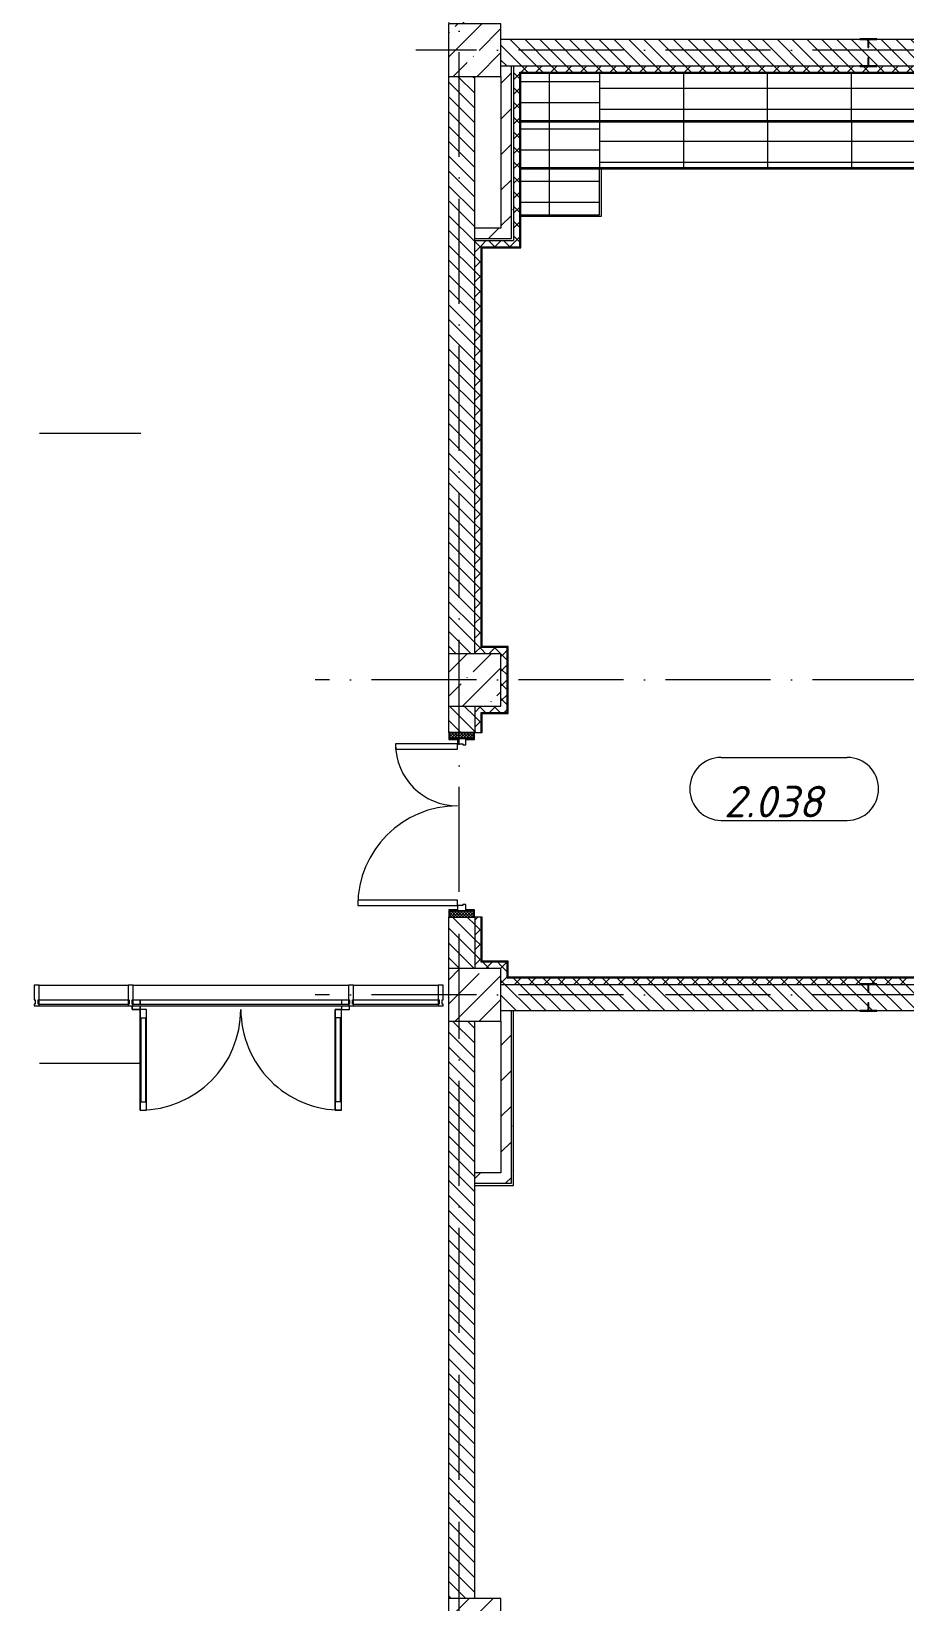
# Model space of a CAD drawing. Header units: millimetres. Extents: x -6467 to 106027, y -7090 to 195095.
# Drawn here: x 89275 to 97596, y 19551 to 34509 of the extents above; entities that cross this region are included whole.
import ezdxf

# ---------------------------------------------------------------- set-up
doc = ezdxf.new("R2010")
doc.units = ezdxf.units.MM
doc.linetypes.add('50_200_ШТРИХ_1Т_ш5_п1_п1_', pattern=[1400, 1000, -200, 0, -200])
for name, color, linetype, lineweight, true_color in [('A-AREA-IDEN-1', 7, 'Continuous', 9, 0xaaaaaa), ('A-FLOR-PATT-6', 7, 'Continuous', 5, 0x3f3f3f), ('A-GENM-1', 7, 'Continuous', 9, 0xaaaaaa), ('A-GENM-2', 7, 'Continuous', 20, 0xaaaaaa), ('A-WALL-3', 7, 'Continuous', 5, 0x787878), ('I-WALL-1', 7, 'Continuous', 5, 0x787878), ('Оси-3', 7, '50_200_ШТРИХ_1Т_ш5_п1_п1_', 9, 0xaaaaaa)]:
    doc.layers.add(name, color=color, linetype=linetype, lineweight=lineweight, true_color=true_color)
for name, color, linetype, lineweight in [('A-DETL-GENF', 7, 'Continuous', 9), ('A-DOOR', 7, 'Continuous', 9), ('A-DOOR-2', 7, 'Continuous', 5), ('A-DOOR-FRAM', 7, 'Continuous', 9), ('A-DOOR-FRAM-2', 7, 'Continuous', 5), ('A-FLOR', 7, 'Continuous', 9), ('A-GLAZ-CWMG', 7, 'Continuous', 9), ('A-GLAZ-CWMG-1', 7, 'Continuous', 20), ('A-WALL', 7, 'Continuous', 5), ('A-WALL-FNSH-1', 7, 'Continuous', 5), ('I-WALL', 7, 'Continuous', 5), ('S-COLS', 7, 'Continuous', 9), ('S-COLS-1', 7, 'Continuous', 5)]:
    doc.layers.add(name, color=color, linetype=linetype, lineweight=lineweight)
doc.styles.add('ISOCPEUR_I', font='isocpeui.ttf', dxfattribs={"height": 300})
pattern_1 = [(135, (0, 0), (-70.71068, -70.71068), [])]
pattern_2 = [(45, (0, 0), (-70.71068, 70.71068), []), (135, (0, 0), (-70.71068, -70.71068), [])]
pattern_3 = [(45, (0, 0), (-169.7056, 169.7056), [])]
pattern_4 = [(0, (0, 0), (406.4, 101.6), [6.706, -298.094, 6.706, -298.094, -1625.6]), (0, (0, 0), (406.4, 101.6), [-609.6, 6.706, -602.894, 6.706, -298.094, -711.2]), (0, (0, 0), (406.4, 101.6), [-1524, 6.706, -196.494, 6.706, -501.294]), (120, (152.4, 50.8), (-291.18818, 301.15272), [6.706, -298.094, 6.706, -298.094, -1625.6]), (120, (152.4, 50.8), (-291.18818, 301.15272), [-609.6, 6.706, -602.894, 6.706, -298.094, -711.2]), (120, (152.4, 50.8), (-291.18818, 301.15272), [-1524, 6.706, -196.494, 6.706, -501.294]), (240, (203.2, 254), (-115.21182, -402.75272), [6.706, -298.094, 6.706, -298.094, -1625.6]), (240, (203.2, 254), (-115.21182, -402.75272), [-609.6, 6.706, -602.894, 6.706, -298.094, -711.2]), (240, (203.2, 254), (-115.21182, -402.75272), [-1524, 6.706, -196.494, 6.706, -501.294])]

# ---------------------------------------------------------------- blocks, each defined once
blk = doc.blocks.new('BSC_Колонна _Прямоугольная - 500х500-V49-АИ_План этажа Радиаторы_2')
at = {"layer": 'S-COLS-1'}
h = blk.add_hatch(dxfattribs=at)
h.set_pattern_fill('FP_77', color=256, style=0, pattern_type=2)
h.set_pattern_definition([(45, (-93500, -25331.04), (-228.0985, 228.0985), []), (45, (-93271.9, -25331.04), (-228.0985, 228.0985), [403.225, -80.645, 6.706, -73.939])])
h.paths.add_polyline_path([(-250, -250), (250, -250), (250, 250), (-250, 250)])
for p, q in [((250, 250), (-250, 250)), ((-250, 250), (-250, -250)), ((250, -250), (250, 250)), ((-250, -250), (250, -250))]:
    blk.add_line(p, q, dxfattribs=at)
blk = doc.blocks.new('BSC_Колонна _Прямоугольная - 500х500-V51-АИ_План этажа Радиаторы_2')
at = {"layer": 'S-COLS-1'}
h = blk.add_hatch(dxfattribs=at)
h.set_pattern_fill('FP_79', color=256, style=0, pattern_type=2)
h.set_pattern_definition([(45, (-93500, -34331.04), (-228.0985, 228.0985), []), (45, (-93271.9, -34331.04), (-228.0985, 228.0985), [403.225, -80.645, 6.706, -73.939])])
h.paths.add_polyline_path([(-250, -250), (250, -250), (250, 250), (-250, 250)])
for p, q in [((250, 250), (-250, 250)), ((-250, 250), (-250, -250)), ((250, -250), (250, 250)), ((-250, -250), (250, -250))]:
    blk.add_line(p, q, dxfattribs=at)
blk = doc.blocks.new('BSC_Колонна _Прямоугольная - 500х500-V56-АИ_План этажа Радиаторы_2')
at = {"layer": 'S-COLS-1'}
h = blk.add_hatch(dxfattribs=at)
h.set_pattern_fill('FP_84', color=256, style=0, pattern_type=2)
h.set_pattern_definition([(45, (-93500, -19331.04), (-228.0985, 228.0985), []), (45, (-93271.9, -19331.04), (-228.0985, 228.0985), [403.225, -80.645, 6.706, -73.939])])
h.paths.add_polyline_path([(-250, -250), (250, -250), (250, 250), (-250, 250), (-250, 67)])
for p, q in [((250, 250), (-250, 250)), ((-250, 250), (-250, -250)), ((250, -250), (250, 250)), ((-250, -250), (250, -250))]:
    blk.add_line(p, q, dxfattribs=at)
blk = doc.blocks.new('BSC_Колонна _Прямоугольная - 500х500-V58-АИ_План этажа Радиаторы_2')
at = {"layer": 'S-COLS-1'}
h = blk.add_hatch(dxfattribs=at)
h.set_pattern_fill('FP_86', color=256, style=0, pattern_type=2)
h.set_pattern_definition([(45, (-93500, -28331.04), (-228.0985, 228.0985), []), (45, (-93271.9, -28331.04), (-228.0985, 228.0985), [403.225, -80.645, 6.706, -73.939])])
h.paths.add_polyline_path([(-250, -250), (250, -250), (250, 250), (-250, 250)])
for p, q in [((250, 250), (-250, 250)), ((-250, 250), (-250, -250)), ((250, -250), (250, 250)), ((-250, -250), (250, -250))]:
    blk.add_line(p, q, dxfattribs=at)
blk = doc.blocks.new('110_Дверь_СКБ_2Ст_Наружная1 - СОШ_Д-07_1760_1440_х2400мм_Все учебные помещения_ читальные залы_EIW30-25550076-АИ_План этажа Радиаторы_2')
at = {"layer": 'A-DOOR-2'}
h = blk.add_hatch(dxfattribs=at)
h.set_pattern_fill('FP_120', color=256, style=0, pattern_type=2)
h.set_pattern_definition([(135, (1456.41, 189.685), (-14.14214, -14.14214), []), (225, (1456.41, 189.685), (14.14214, -14.14214), [])])
h.paths.add_polyline_path([(839.5, -115), (899.5, -115), (899.5, 115), (839.5, 115)])
at = {"layer": 'A-DOOR-FRAM-2'}
h = blk.add_hatch(dxfattribs=at)
h.set_pattern_fill('FP_121', color=256, style=0, pattern_type=2)
h.set_pattern_definition([(45, (-666.384, 189.685), (-14.1421, 14.1421), []), (135, (-666.384, 189.685), (-14.1421, -14.1421), [])])
h.paths.add_polyline_path([(-860.5, 115), (-860.5, -115), (-800.5, -115), (-800.5, 115)])
at = {"layer": 'A-DOOR'}
for p, q in [((-750.5, 990), (-750.5, 40)), ((-700.5, 990), (-750.5, 990)), ((-700.5, 40), (-700.5, 990)), ((789.5, 630), (739.5, 630)), ((739.5, 630), (739.5, 40)), ((789.5, 40), (789.5, 630)), ((-750.5, 40), (-700.5, 40)), ((739.5, 40), (789.5, 40))]:
    blk.add_line(p, q, dxfattribs=at)
at = {"layer": 'A-DOOR-2'}
for p, q in [((-792.5, 123), (-862.5, 123)), ((-862.5, 123), (-862.5, 115)), ((-862.5, 115), (-800.5, 115)), ((-800.5, 115), (-800.5, 40)), ((-800.5, 40), (-792.5, 40)), ((-792.5, 40), (-792.5, 123)), ((901.5, 123), (831.5, 123)), ((831.5, 123), (831.5, 40)), ((831.5, 40), (839.5, 40)), ((839.5, 40), (839.5, 115)), ((839.5, 115), (901.5, 115)), ((901.5, 115), (901.5, 123)), ((-862.5, -115), (-862.5, -123)), ((-800.5, -115), (-862.5, -115)), ((-862.5, -123), (-792.5, -123)), ((-792.5, -40), (-800.5, -40)), ((-800.5, -40), (-800.5, -115)), ((-792.5, -123), (-792.5, -40)), ((839.5, -40), (831.5, -40)), ((831.5, -40), (831.5, -123)), ((831.5, -123), (901.5, -123)), ((839.5, -115), (839.5, -40)), ((901.5, -115), (839.5, -115)), ((901.5, -123), (901.5, -115))]:
    blk.add_line(p, q, dxfattribs=at)
for centre, radius, start, end in [((-750.5, 40), 950, 0, 90), ((789.5, 40), 590, 90, 180)]:
    blk.add_arc(centre, radius, start, end, dxfattribs=at)
at = {"layer": 'A-DOOR-FRAM'}
for p, q in [((-800.5, 115), (-860.5, 115)), ((-860.5, 115), (-860.5, -115)), ((-800.5, -115), (-800.5, 115)), ((-750.5, 40), (-800.5, 40)), ((-800.5, 40), (-800.5, -40)), ((-750.5, -10), (-750.5, 40)), ((789.5, 40), (789.5, -10)), ((839.5, 40), (789.5, 40)), ((899.5, 115), (839.5, 115)), ((839.5, 115), (839.5, -115)), ((839.5, -40), (839.5, 40)), ((899.5, -115), (899.5, 115)), ((-860.5, -115), (-800.5, -115)), ((-800.5, -40), (-740.5, -40)), ((-740.5, -10), (-750.5, -10)), ((-740.5, -40), (-740.5, -10)), ((789.5, -10), (779.5, -10)), ((779.5, -10), (779.5, -40)), ((779.5, -40), (839.5, -40)), ((839.5, -115), (899.5, -115))]:
    blk.add_line(p, q, dxfattribs=at)
blk = doc.blocks.new('Прямоугольный импост - Импост структурный с накладкой - 180мм-26317476-АИ_План этажа Радиаторы_2')
at = {"layer": 'A-GLAZ-CWMG'}
for p, q in [((89350, 25423), (90196, 25423)), ((89350, 25243), (89350, 25283)), ((89350, 25283), (90196, 25283)), ((90196, 25283), (90196, 25243)), ((89350, 25243), (90196, 25243)), ((89350, 25226), (90196, 25226))]:
    blk.add_line(p, q, dxfattribs=at)
blk = doc.blocks.new('Дверь_Витражная_СКБ_2Ст - ДВВ_ДАО_СОШ_Коридор EIW15-23259878-АИ_План этажа Радиаторы_2')
at = {"layer": 'A-DETL-GENF'}
for p, q in [((-960, 1010), (-900, 1010)), ((-960, 1010), (-960, 50)), ((-900, 1010), (-960, 1010)), ((-960, 1010), (-960, 50)), ((-960, 930), (-900, 930)), ((-950, 930), (-950, 130)), ((-906, 930), (-906, 130)), ((-900, 1010), (-900, 50)), ((-900, 50), (-900, 1010)), ((960, 1010), (900, 1010)), ((900, 1010), (900, 50)), ((960, 1010), (900, 1010)), ((900, 1010), (900, 50)), ((960, 930), (900, 930)), ((906, 930), (906, 130)), ((950, 930), (950, 130)), ((960, 1010), (960, 50)), ((960, 50), (960, 1010)), ((-1035, 50), (-1035, 17)), ((-960, 50), (-1035, 50)), ((-960, 50), (-1035, 50)), ((-1035, 50), (-1035, 17)), ((-960, 130), (-900, 130)), ((-900, 50), (-960, 50)), ((-960, 50), (-900, 50)), ((-960, 17), (-960, 50)), ((-960, 17), (-960, 50)), ((960, 130), (900, 130)), ((900, 50), (960, 50)), ((900, 50), (960, 50)), ((960, 17), (960, 50)), ((960, 50), (1035, 50)), ((960, 50), (960, 17)), ((1035, 50), (960, 50)), ((1035, 50), (1035, 17)), ((1035, 17), (1035, 50)), ((-960, -40), (-960, 0)), ((-960, -40), (-960, 0)), ((960, -40), (960, 0)), ((960, 0), (960, -40))]:
    blk.add_line(p, q, dxfattribs=at)
at = {"layer": 'A-DOOR-2'}
for p, q in [((-960, 1010), (-960, 50)), ((960, 1010), (960, 50))]:
    blk.add_line(p, q, dxfattribs=at)
for centre, start, end in [((-960, 50), 360, 90), ((960, 50), 90, 180)]:
    blk.add_arc(centre, 960, start, end, dxfattribs=at)
blk = doc.blocks.new('Прямоугольный импост - Импост структурный с накладкой - 180мм-22070662-АИ_План этажа Радиаторы_2')
at = {"layer": 'A-GLAZ-CWMG'}
for p, q in [((74510, 66556), (74510, 64506)), ((74527, 66556), (74567, 66556)), ((74527, 66556), (74527, 64506)), ((74567, 66556), (74567, 64506)), ((74707, 66556), (74707, 64506)), ((74567, 64506), (74527, 64506))]:
    blk.add_line(p, q, dxfattribs=at)
blk = doc.blocks.new('Прямоугольный импост - Импост структурный с накладкой - 180мм-22069925-АИ_План этажа Радиаторы_2')
at = {"layer": 'A-GLAZ-CWMG-1'}
for p, q in [((-25, 40), (-25, 180)), ((-25, 180), (25, 180)), ((25, 180), (25, 40)), ((-15, 40), (-25, 40)), ((-25, -17), (-25, 0)), ((-25, 0), (-15, 0)), ((-15, 0), (-15, 40)), ((15, 40), (15, 0)), ((25, 40), (15, 40)), ((15, 0), (25, 0)), ((25, 0), (25, -17)), ((25, -17), (-25, -17))]:
    blk.add_line(p, q, dxfattribs=at)
blk = doc.blocks.new('АР_Перемычка1 - АР_Перемычка-25548363-АИ_План этажа Радиаторы_2')
at = {"layer": 'A-GENM-1'}
blk.add_line((-350, -125), (-342, -125), dxfattribs=at)
blk = doc.blocks.new('Фахверк _газобетон торцы_879 - Фахверк _газобетон торцы_-26106299-АИ_План этажа Радиаторы_2')
at = {"layer": 'A-GENM-2'}
for p, q in [((41046, 11135), (40965, 11135)), ((40965, 11135), (40965, 11129)), ((40965, 11129), (41040, 11129)), ((41040, 11129), (41040, 11054)), ((41046, 11054), (41046, 11135)), ((41040, 11054), (41046, 11054)), ((41040, 10954), (41040, 10879)), ((41046, 10954), (41040, 10954)), ((41046, 10873), (41046, 10954)), ((41040, 10879), (40965, 10879)), ((40965, 10879), (40965, 10873)), ((40965, 10873), (41046, 10873))]:
    blk.add_line(p, q, dxfattribs=at)
blk = doc.blocks.new('Фахверк _газобетон торцы_880 - Фахверк _газобетон торцы_-26106319-АИ_План этажа Радиаторы_2')
at = {"layer": 'A-GENM-2'}
for p, q in [((41046, 105920), (40965, 105920)), ((40965, 105920), (40965, 105914)), ((40965, 105914), (41040, 105914)), ((41040, 105914), (41040, 105839)), ((41046, 105839), (41046, 105920)), ((41040, 105839), (41046, 105839)), ((41040, 105664), (40965, 105664)), ((40965, 105664), (40965, 105658)), ((40965, 105658), (41046, 105658)), ((41046, 105739), (41040, 105739)), ((41040, 105739), (41040, 105664)), ((41046, 105658), (41046, 105739))]:
    blk.add_line(p, q, dxfattribs=at)
blk = doc.blocks.new('Фахверк _газобетон торцы_881 - Фахверк _газобетон торцы_-26106345-АИ_План этажа Радиаторы_2')
at = {"layer": 'A-GENM-2'}
for p, q in [((41046, 11135), (40965, 11135)), ((40965, 11135), (40965, 11129)), ((40965, 11129), (41040, 11129)), ((41040, 11129), (41040, 11054)), ((41046, 11054), (41046, 11135)), ((41040, 11054), (41046, 11054)), ((41040, 10954), (41040, 10879)), ((41046, 10954), (41040, 10954)), ((41046, 10873), (41046, 10954)), ((41040, 10879), (40965, 10879)), ((40965, 10879), (40965, 10873)), ((40965, 10873), (41046, 10873))]:
    blk.add_line(p, q, dxfattribs=at)
blk = doc.blocks.new('Фахверк _газобетон торцы_882 - Фахверк _газобетон торцы_-26106365-АИ_План этажа Радиаторы_2')
at = {"layer": 'A-GENM-2'}
for p, q in [((41046, 105920), (40965, 105920)), ((40965, 105920), (40965, 105914)), ((40965, 105914), (41040, 105914)), ((41040, 105914), (41040, 105839)), ((41046, 105839), (41046, 105920)), ((41040, 105839), (41046, 105839)), ((41040, 105664), (40965, 105664)), ((40965, 105664), (40965, 105658)), ((40965, 105658), (41046, 105658)), ((41046, 105739), (41040, 105739)), ((41040, 105739), (41040, 105664)), ((41046, 105658), (41046, 105739))]:
    blk.add_line(p, q, dxfattribs=at)
blk = doc.blocks.new('Прямоугольный импост - Импост структурный с накладкой - 180мм-26317598-АИ_План этажа Радиаторы_2')
at = {"layer": 'A-GLAZ-CWMG'}
for p, q in [((92346, 25423), (93150, 25423)), ((92346, 25243), (92346, 25283)), ((92346, 25283), (93150, 25283)), ((93150, 25283), (93150, 25243)), ((92346, 25243), (93150, 25243)), ((92346, 25226), (93150, 25226))]:
    blk.add_line(p, q, dxfattribs=at)
blk = doc.blocks.new('AAR_СКБ_Марка_помещения_1_5 ммп - Номер-27962133-АИ_План этажа Радиаторы_2')
at = {"layer": 'A-AREA-IDEN-1'}
for p, q in [((-2.987, 3), (3.013, 3)), ((-2.987, 0), (3.013, 0))]:
    blk.add_line(p, q, dxfattribs=at)
for centre, start, end in [((-2.987, 1.5), 90, 270), ((3.013, 1.5), 270, 90)]:
    blk.add_arc(centre, 1.5, start, end, dxfattribs=at)

msp = doc.modelspace()

# ---------------------------------------------------------------- hatches: boundary and pattern name
at = {"layer": 'A-FLOR-PATT-6'}
h = msp.add_hatch(dxfattribs=at)
h.set_pattern_fill('FP_388', color=256, style=0, pattern_type=2)
h.set_pattern_definition([(270, (120611.5, 85030.6), (800, 5e-14), []), (0, (120611.51, 85030.63), (0, 200), [])])
h.paths.add_polyline_path([(93940, 33661), (94690, 33661), (94690, 34111), (93940, 34111)])
h = msp.add_hatch(dxfattribs=at)
h.set_pattern_fill('FP_386', color=256, style=0, pattern_type=2)
h.set_pattern_definition([(90, (47490.8, -52631.46), (-800, 5e-14), []), (180, (47490.77, -52631.46), (-2e-14, -200), [])])
h.paths.add_polyline_path([(99997, 33661), (100680, 33661), (100680, 34111), (94690, 34111), (94690, 33661), (99166, 33661)])
h.paths.add_polyline_path([(100750, 33891), (100750, 34011), (100740, 34011), (100740, 33891)])
h = msp.add_hatch(dxfattribs=at)
h.set_pattern_fill('FP_387', color=256, style=0, pattern_type=2)
h.set_pattern_definition([(270, (120611.5, 84580.6), (800, 5e-14), []), (0, (120611.51, 84580.63), (0, 200), [])])
h.paths.add_polyline_path([(94690, 33211), (94690, 33646), (93940, 33646), (93940, 33211), (94183, 33211)])
h = msp.add_hatch(dxfattribs=at)
h.set_pattern_fill('FP_384', color=256, style=0, pattern_type=2)
h.set_pattern_definition([(270, (139491.8, 41863.8), (800, 5e-14), []), (0, (139491.8, 41863.83), (0, 200), [])])
h.paths.add_polyline_path([(100645, 33211), (100645, 33646), (94690, 33646), (94690, 33211), (99166, 33211)])
h = msp.add_hatch(dxfattribs=at)
h.set_pattern_fill('FP_385', color=256, style=0, pattern_type=2)
h.set_pattern_definition([(270, (120611.5, 84280.6), (800, 5e-14), []), (0, (120611.51, 84280.63), (0, 200), [])])
h.paths.add_polyline_path([(94183, 32761), (94690, 32761), (94690, 33196), (93940, 33196), (93940, 32761)])
at = {"layer": 'A-WALL-3'}
h = msp.add_hatch(dxfattribs=at)
h.set_pattern_fill('FP_52', color=256, style=0, pattern_type=2)
h.set_pattern_definition(pattern_2)
h.paths.add_polyline_path([(93870, 32456), (93930, 32456), (93930, 34181), (93870, 34181), (93870, 32516)])
h = msp.add_hatch(dxfattribs=at)
h.set_pattern_fill('FP_52', color=256, style=0, pattern_type=2)
h.set_pattern_definition(pattern_2)
h.paths.add_polyline_path([(99997, 34121), (100690, 34121), (100690, 34181), (93930, 34181), (93930, 34121), (99166, 34121)])
h = msp.add_hatch(dxfattribs=at)
h.set_pattern_fill('FP_52', color=256, style=0, pattern_type=2)
h.set_pattern_definition(pattern_2)
h.paths.add_polyline_path([(93500, 28581), (93560, 28581), (93560, 32516), (93500, 32516), (93500, 30661)])
h = msp.add_hatch(dxfattribs=at)
h.set_pattern_fill('FP_52', color=256, style=0, pattern_type=2)
h.set_pattern_definition(pattern_2)
h.paths.add_polyline_path([(93870, 32456), (93870, 32516), (93560, 32516), (93560, 32456), (93570, 32456)])
h = msp.add_hatch(dxfattribs=at)
h.set_pattern_fill('FP_52', color=256, style=0, pattern_type=2)
h.set_pattern_definition(pattern_2)
h.paths.add_polyline_path([(93750, 28581), (93810, 28581), (93810, 28641), (93560, 28641), (93560, 28581), (93570, 28581)])
h = msp.add_hatch(dxfattribs=at)
h.set_pattern_fill('FP_52', color=256, style=0, pattern_type=2)
h.set_pattern_definition(pattern_2)
h.paths.add_polyline_path([(93810, 28021), (93810, 28581), (93750, 28581), (93750, 28021)])
h = msp.add_hatch(dxfattribs=at)
h.set_pattern_fill('FP_52', color=256, style=0, pattern_type=2)
h.set_pattern_definition(pattern_2)
h.paths.add_polyline_path([(93750, 28021), (93750, 28081), (93500, 28081), (93500, 28021), (93560, 28021)])
h = msp.add_hatch(dxfattribs=at)
h.set_pattern_fill('FP_52', color=256, style=0, pattern_type=2)
h.set_pattern_definition(pattern_2)
h.paths.add_polyline_path([(93500, 25581), (93560, 25581), (93560, 26071), (93500, 26071), (93500, 25733)])
h.paths.add_polyline_path([(93560, 27831), (93560, 28021), (93500, 28021), (93500, 27831)])
h = msp.add_hatch(dxfattribs=at)
h.set_pattern_fill('FP_52', color=256, style=0, pattern_type=2)
h.set_pattern_definition(pattern_2)
h.paths.add_polyline_path([(93750, 25581), (93750, 25641), (93560, 25641), (93560, 25581), (93570, 25581)])
h = msp.add_hatch(dxfattribs=at)
h.set_pattern_fill('FP_52', color=256, style=0, pattern_type=2)
h.set_pattern_definition(pattern_2)
h.paths.add_polyline_path([(93768, 25491), (93810, 25491), (93810, 25641), (93750, 25641), (93750, 25491)])
h = msp.add_hatch(dxfattribs=at)
h.set_pattern_fill('FP_52', color=256, style=0, pattern_type=2)
h.set_pattern_definition(pattern_2)
h.paths.add_polyline_path([(100680, 25431), (100690, 25431), (100690, 25491), (93750, 25491), (93750, 25431), (99166, 25431)])
at = {"layer": 'I-WALL'}
h = msp.add_hatch(dxfattribs=at)
h.set_pattern_fill('FP_2', color=256, style=0, pattern_type=2)
h.set_pattern_definition(pattern_1)
h.paths.add_polyline_path([(93250, -1419), (93500, -1419), (93498, -931), (93250, -931)])
h.paths.add_polyline_path([(93490, 831), (93490, 833), (93500, 833), (93498, 1081), (93250, 1081), (93252, 833), (93430, 831)])
h.paths.add_polyline_path([(93250, 1581), (93500, 1581), (93500, 5281), (93250, 5281), (93250, 2504)])
h.paths.add_polyline_path([(93500, 5981), (93500, 6271), (93250, 6271), (93250, 5981), (93415, 5981)])
h.paths.add_polyline_path([(93500, 6971), (93500, 7081), (93250, 7081), (93250, 6971), (93415, 6971)])
h.paths.add_polyline_path([(93392, 7581), (93500, 7581), (93498, 8044), (93250, 8044), (93252, 7581), (93260, 7581)])
h.paths.add_polyline_path([(93490, 9806), (93490, 9808), (93500, 9808), (93498, 10081), (93250, 10081), (93252, 9808), (93430, 9806)])
h.paths.add_polyline_path([(93465, 10581), (93500, 10581), (93500, 16081), (93250, 16081), (93250, 10581)])
h.paths.add_polyline_path([(93500, 16581), (93498, 17069), (93250, 17069), (93250, 16581), (93431, 16581)])
h.paths.add_polyline_path([(93250, 18831), (93500, 18833), (93498, 19081), (93250, 19081), (93250, 18833)])
h.paths.add_polyline_path([(93250, 19581), (93500, 19581), (93500, 25081), (93250, 25081), (93250, 25029)])
h.paths.add_polyline_path([(93298, 25581), (93500, 25581), (93498, 26069), (93250, 26069), (93252, 25581), (93298, 25581)])
h.paths.add_polyline_path([(93252, 27831), (93252, 27833), (93500, 27833), (93500, 28081), (93250, 28081), (93250, 27831)])
h.paths.add_polyline_path([(93250, 28581), (93500, 28581), (93500, 34081), (93250, 34081), (93250, 30661)])
h.paths.add_polyline_path([(93252, 34581), (93500, 34581), (93498, 35069), (93250, 35069), (93250, 34581)])
h.paths.add_polyline_path([(93500, 36831), (93500, 37081), (93250, 37081), (93252, 36833), (93498, 36831)])
h.paths.add_polyline_path([(93324, 37581), (93500, 37581), (93500, 42431), (93250, 42431), (93250, 37581), (93321, 37581)])
h = msp.add_hatch(dxfattribs=at)
h.set_pattern_fill('FP_2', color=256, style=0, pattern_type=2)
h.set_pattern_definition(pattern_1)
h.paths.add_polyline_path([(99997, 34181), (100750, 34181), (100750, 34431), (93750, 34431), (93750, 34181), (99166, 34181)])
h = msp.add_hatch(dxfattribs=at)
h.set_pattern_fill('FP_5', color=256, style=0, pattern_type=2)
h.set_pattern_definition(pattern_3)
h.paths.add_polyline_path([(93750, 32636), (93850, 32636), (93850, 34181), (93750, 34181), (93750, 33477)])
h = msp.add_hatch(dxfattribs=at)
h.set_pattern_fill('FP_5', color=256, style=0, pattern_type=2)
h.set_pattern_definition(pattern_3)
h.paths.add_polyline_path([(93500, 32536), (93850, 32536), (93850, 32636), (93500, 32636)])
h = msp.add_hatch(dxfattribs=at)
h.set_pattern_fill('FP_2', color=256, style=0, pattern_type=2)
h.set_pattern_definition(pattern_1)
h.paths.add_polyline_path([(99166, 25181), (100750, 25181), (100750, 25431), (93750, 25431), (93750, 25181), (95844, 25181)])
h = msp.add_hatch(dxfattribs=at)
h.set_pattern_fill('FP_5', color=256, style=0, pattern_type=2)
h.set_pattern_definition(pattern_3)
h.paths.add_polyline_path([(93750, 23636), (93850, 23636), (93850, 25181), (93750, 25181), (93750, 25029)])
h = msp.add_hatch(dxfattribs=at)
h.set_pattern_fill('FP_5', color=256, style=0, pattern_type=2)
h.set_pattern_definition(pattern_3)
h.paths.add_polyline_path([(93500, 23536), (93850, 23536), (93850, 23636), (93500, 23636)])
at = {"layer": 'I-WALL-1'}
h = msp.add_hatch(dxfattribs=at)
h.set_pattern_fill('FP_3', color=256, style=0, pattern_type=2)
h.set_pattern_definition(pattern_4)
h.paths.add_polyline_path([(93870, 32536), (93870, 34181), (93850, 34181), (93850, 32536)])
h = msp.add_hatch(dxfattribs=at)
h.set_pattern_fill('FP_3', color=256, style=0, pattern_type=2)
h.set_pattern_definition(pattern_4)
h.paths.add_polyline_path([(93500, 32516), (93870, 32516), (93870, 32536), (93500, 32536)])
h = msp.add_hatch(dxfattribs=at)
h.set_pattern_fill('FP_3', color=256, style=0, pattern_type=2)
h.set_pattern_definition(pattern_4)
h.paths.add_polyline_path([(93850, 23536), (93870, 23536), (93870, 25181), (93850, 25181), (93850, 23636)])
h = msp.add_hatch(dxfattribs=at)
h.set_pattern_fill('FP_3', color=256, style=0, pattern_type=2)
h.set_pattern_definition(pattern_4)
h.paths.add_polyline_path([(93500, 23516), (93870, 23516), (93870, 23536), (93500, 23536)])

# ---------------------------------------------------------------- linework, layer by layer
at = {"layer": 'A-FLOR'}
for p, q in [((94690, 34111), (94690, 33661)), ((93940, 33661), (100680, 33661)), ((94690, 33646), (94690, 33211)), ((93940, 33211), (100645, 33211)), ((94690, 32761), (94690, 33196)), ((93940, 32761), (94690, 32761))]:
    msp.add_line(p, q, dxfattribs=at)
at = {"layer": 'A-WALL'}
for p, q in [((100750, 34431), (93750, 34431)), ((93750, 34181), (100750, 34181)), ((93850, 32536), (93850, 34181)), ((93870, 34181), (93870, 32516)), ((93930, 34121), (100690, 34121)), ((93930, 32456), (93930, 34121)), ((93250, 34081), (93250, 28581)), ((93500, 28581), (93500, 34081)), ((93500, 32536), (93850, 32536)), ((93560, 28641), (93560, 32456)), ((93560, 32456), (93930, 32456)), ((93810, 28641), (93560, 28641)), ((93810, 28021), (93810, 28641)), ((93250, 28081), (93250, 27831)), ((93500, 28081), (93500, 27831)), ((93560, 28021), (93810, 28021)), ((93560, 27831), (93560, 28021)), ((93500, 27831), (93560, 27831)), ((93250, 26071), (93250, 25581)), ((93560, 26071), (93500, 26071)), ((93500, 26071), (93500, 25581)), ((93560, 25641), (93560, 26071)), ((93810, 25641), (93560, 25641)), ((93810, 25491), (93810, 25641)), ((93750, 25431), (93820, 25431)), ((100690, 25491), (93810, 25491)), ((93820, 25431), (100750, 25431)), ((93750, 25181), (100750, 25181)), ((93850, 23536), (93850, 25181)), ((93250, 25081), (93250, 19581)), ((93500, 19581), (93500, 25081)), ((93500, 23536), (93850, 23536))]:
    msp.add_line(p, q, dxfattribs=at)
at = {"layer": 'A-WALL-FNSH-1'}
for p, q in [((93940, 34111), (100680, 34111)), ((93940, 32446), (93940, 34111)), ((93750, 34081), (93750, 32636)), ((93750, 32636), (93500, 32636)), ((93500, 32516), (93870, 32516)), ((93570, 28651), (93570, 32446)), ((93570, 32446), (93940, 32446)), ((93820, 28651), (93570, 28651)), ((93820, 28011), (93820, 28651)), ((93570, 28011), (93820, 28011)), ((93570, 27831), (93570, 28011)), ((93560, 27831), (93570, 27831)), ((93570, 26071), (93560, 26071)), ((93570, 25651), (93570, 26071)), ((93820, 25651), (93570, 25651)), ((93820, 25501), (93820, 25651)), ((100680, 25501), (93820, 25501)), ((93870, 23516), (93870, 25181)), ((93750, 25081), (93750, 23636)), ((93750, 23636), (93500, 23636)), ((93500, 23516), (93870, 23516))]:
    msp.add_line(p, q, dxfattribs=at)
at = {"layer": 'I-WALL'}
for p, q in [((94699, 33646), (94699, 33661)), ((100680, 33646), (93940, 33646)), ((94690, 33196), (94690, 33211)), ((94699, 33196), (94699, 33211)), ((100645, 33196), (93940, 33196)), ((94705, 33196), (94705, 32746)), ((94705, 32746), (93940, 32746))]:
    msp.add_line(p, q, dxfattribs=at)
at = {"layer": 'Оси-3'}
for p, q in [((93350, -5890), (93350, 91281)), ((104718, 34331), (92940, 34331)), ((66950, 30681), (90319, 30681)), ((104718, 28331), (91979, 28331)), ((104718, 25331), (91979, 25331)), ((66950, 24681), (90319, 24681))]:
    msp.add_line(p, q, dxfattribs=at)

# ---------------------------------------------------------------- block references
at = {"layer": 'A-AREA-IDEN-1', "xscale": 199.9999999999999, "yscale": 199.9999999999999, "zscale": 199.9999999999999}
msp.add_blockref('AAR_СКБ_Марка_помещения_1_5 ммп - Номер-27962133-АИ_План этажа Радиаторы_2', (96446, 26993), dxfattribs=at)
at = {"layer": 'A-DOOR-2'}
for name, p, rotation in [('110_Дверь_СКБ_2Ст_Наружная1 - СОШ_Д-07_1760_1440_х2400мм_Все учебные помещения_ читальные залы_EIW30-25550076-АИ_План этажа Радиаторы_2', (93375, 26932), 89.9999999999999), ('Дверь_Витражная_СКБ_2Ст - ДВВ_ДАО_СОШ_Коридор EIW15-23259878-АИ_План этажа Радиаторы_2', (91271, 25243), 180)]:
    msp.add_blockref(name, p, dxfattribs=dict(at, rotation=rotation))
at = {"layer": 'A-GENM-1'}
for name, p in [('Фахверк _газобетон торцы_879 - Фахверк _газобетон торцы_-26106299-АИ_План этажа Радиаторы_2', (56205, 23302)), ('Фахверк _газобетон торцы_881 - Фахверк _газобетон торцы_-26106345-АИ_План этажа Радиаторы_2', (56205, 14302))]:
    msp.add_blockref(name, p, dxfattribs=at)
for name, p, rotation in [('Фахверк _газобетон торцы_880 - Фахверк _газобетон торцы_-26106319-АИ_План этажа Радиаторы_2', (138297, 140095), 180), ('АР_Перемычка1 - АР_Перемычка-25548363-АИ_План этажа Радиаторы_2', (93375, 26071), 89.9999999999999), ('Фахверк _газобетон торцы_882 - Фахверк _газобетон торцы_-26106365-АИ_План этажа Радиаторы_2', (138297, 131095), 180)]:
    msp.add_blockref(name, p, dxfattribs=dict(at, rotation=rotation))
at = {"layer": 'A-GLAZ-CWMG', "extrusion": (0, 0, -1)}
for p in [(-89325, 25243), (-90221, 25243), (-92321, 25243), (-93175, 25243)]:
    msp.add_blockref('Прямоугольный импост - Импост структурный с накладкой - 180мм-22069925-АИ_План этажа Радиаторы_2', p, dxfattribs=at)
at = {"layer": 'A-GLAZ-CWMG'}
for name in ['Прямоугольный импост - Импост структурный с накладкой - 180мм-26317476-АИ_План этажа Радиаторы_2', 'Прямоугольный импост - Импост структурный с накладкой - 180мм-26317598-АИ_План этажа Радиаторы_2']:
    msp.add_blockref(name, (0, 0), dxfattribs=at)
at = {"layer": 'A-GLAZ-CWMG', "rotation": 89.9999999999999}
msp.add_blockref('Прямоугольный импост - Импост структурный с накладкой - 180мм-22070662-АИ_План этажа Радиаторы_2', (156802, -49284), dxfattribs=at)
at = {"layer": 'S-COLS'}
for name, p in [('BSC_Колонна _Прямоугольная - 500х500-V51-АИ_План этажа Радиаторы_2', (93500, 34331)), ('BSC_Колонна _Прямоугольная - 500х500-V58-АИ_План этажа Радиаторы_2', (93500, 28331)), ('BSC_Колонна _Прямоугольная - 500х500-V49-АИ_План этажа Радиаторы_2', (93500, 25331)), ('BSC_Колонна _Прямоугольная - 500х500-V56-АИ_План этажа Радиаторы_2', (93500, 19331))]:
    msp.add_blockref(name, p, dxfattribs=at)

# ---------------------------------------------------------------- texts
at = {"layer": 'A-AREA-IDEN-1', "insert": (96342, 27022), "char_height": 300, "width": 952, "attachment_point": 8, "line_spacing_factor": 1.139951, "style": 'ISOCPEUR_I'}
msp.add_mtext('\\pxqc,t8.46667,16.93333,25.4,33.86667,42.33333,50.8,59.26667,67.73333,76.2,84.66667,93.13333,101.6,110.06667,118.53333,127,135.46667,143.93333,152.4,160.86667,169.33333,177.8,186.26667,194.73333,203.2,211.66667,220.13333,228.6,237.06667,245.53333,254,262.46667,270.93333;{2.038}', dxfattribs=at)

doc.saveas('drawing.dxf')
